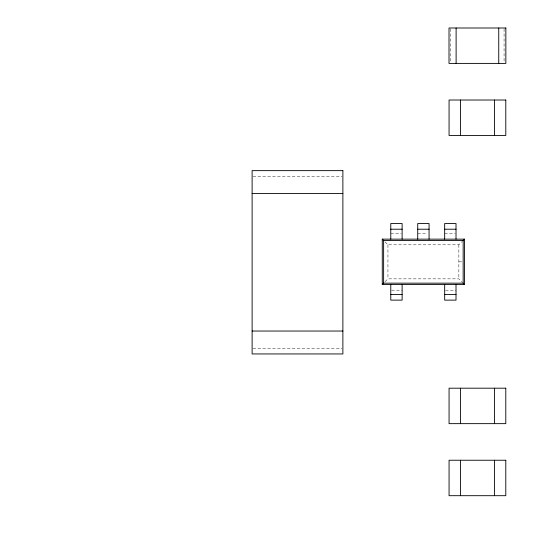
<?xml version="1.0" encoding="UTF-8"?>
<svg xmlns="http://www.w3.org/2000/svg" width="560" height="560" viewBox="0 0 560 560"><rect width="100%" height="100%" fill="white"/><g stroke="black" fill="none" stroke-linecap="round" stroke-linejoin="round"><path stroke-width="0.42" stroke-dasharray="2.8 2.1" d="M385.105 281.687L387.94 278.852L458.85 278.852L462.252 282.254M385.105 241.976L387.94 244.811L458.85 244.811L462.252 241.409M252.994 176.372L342.013 176.372M390.775 233.471L401.247 233.471M417.725 233.471L427.322 233.471M444.668 233.471L455.14 233.471M458.85 261.835L463.715 261.835M391.65 290.199L402.122 290.199M445.543 290.199L456.015 290.199M252.994 348.222L342.013 348.222M504.07 28.861L504.07 62.538M458.85 244.811L458.85 278.852M450.786 28.861L450.786 62.538M387.94 244.811L387.94 278.852"/><path stroke-width="0.84" d="M382.27 284.522L383.628 283.164L463.162 283.164L464.52 284.522L464.52 239.141L382.27 239.141L382.27 284.522L464.52 284.522M382.27 239.141L383.628 240.499L463.162 240.499L464.52 239.141M252.119 193.557L342.881 193.557M390.775 229.215L402.122 229.215M417.725 229.215L429.065 229.215M444.668 229.215L456.015 229.215M390.775 294.448L402.122 294.448M444.668 294.448L456.015 294.448M252.119 331.037L342.881 331.037M498.743 28L498.743 63.399M494.445 100.016L494.445 135.471M494.445 388.192L494.445 423.647M494.445 460.236L494.445 495.691M463.162 240.499L463.162 283.164M460.411 100.016L460.411 135.471M460.411 388.192L460.411 423.647M460.411 460.236L460.411 495.691M456.113 28L456.113 63.399M456.015 239.141L456.015 223.538L444.668 223.538L444.668 239.141M456.015 284.522L456.015 300.125L444.668 300.125L444.668 284.522M429.065 239.141L429.065 223.538L417.725 223.538L417.725 239.141M402.122 239.141L402.122 223.538L390.775 223.538L390.775 239.141M402.122 284.522L402.122 300.125L390.775 300.125L390.775 284.522M383.628 240.499L383.628 283.164M505.848 28L449.008 28L449.008 63.399L505.848 63.399L505.848 28M505.792 100.016L449.064 100.016L449.064 135.471L505.792 135.471L505.792 100.016M342.881 170.639L252.119 170.639L252.119 353.948L342.881 353.948L342.881 170.639M505.792 388.192L449.064 388.192L449.064 423.647L505.792 423.647L505.792 388.192M505.792 460.236L449.064 460.236L449.064 495.691L505.792 495.691L505.792 460.236"/></g></svg>
